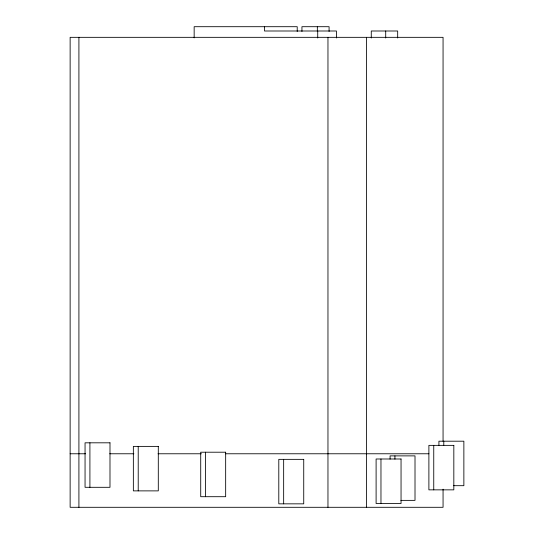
<?xml version="1.0" encoding="UTF-8"?>
<svg xmlns="http://www.w3.org/2000/svg" width="534" height="534" viewBox="0 0 534 534"><rect width="100%" height="100%" fill="white"/><g stroke="black" fill="none" stroke-linecap="round" stroke-linejoin="round"><path stroke-width="0.8" d="M70.134 453.773L85.573 453.773M109.73 453.773L133.887 453.773M158.037 453.773L201.351 453.773M225.508 453.773L428.922 453.773M453.673 485.686L463.866 485.686L463.866 441.197L438.921 441.197L438.921 445.316M400.88 500.371L415.011 500.371L415.011 455.882L390.074 455.882L390.074 459.173M443.787 441.197L443.787 445.316M443.06 441.284L443.06 37.333L70.134 37.333L70.134 507.3L443.06 507.3L443.06 489.184M433.748 445.363L433.748 489.852M397.676 38.007L397.676 30.999L371.27 30.999L371.27 38.007M394.933 455.882L394.933 459.173M385.708 30.999L385.708 38.007M380.969 458.993L380.969 503.489M366.544 37.333L366.544 507.3M336.427 38.007L336.427 30.999L264.517 30.999L264.517 26.7M329.084 31.493L329.084 26.7L301.944 26.7L301.944 31.493M327.963 37.333L327.963 507.3M317.723 30.999L317.723 38.007M317.343 26.7L317.343 31.493M297.218 31.493L297.218 26.7L194.156 26.7L194.156 37.887M283.654 459.353L283.654 503.842M205.583 452.211L205.583 496.7M138.219 446.384L138.219 490.879M89.912 442.813L89.912 487.308M78.912 37.333L78.912 507.3M109.991 442.813L85.053 442.813L85.053 487.308L109.991 487.308L109.991 442.813M453.827 445.363L428.889 445.363L428.889 489.852L453.827 489.852L453.827 445.363M158.298 446.384L133.353 446.384L133.353 490.879L158.298 490.879L158.298 446.384M225.662 452.211L200.717 452.211L200.717 496.7L225.662 496.7L225.662 452.211M401.047 458.993L376.103 458.993L376.103 503.489L401.047 503.489L401.047 458.993M303.733 459.353L278.795 459.353L278.795 503.842L303.733 503.842L303.733 459.353"/></g></svg>
